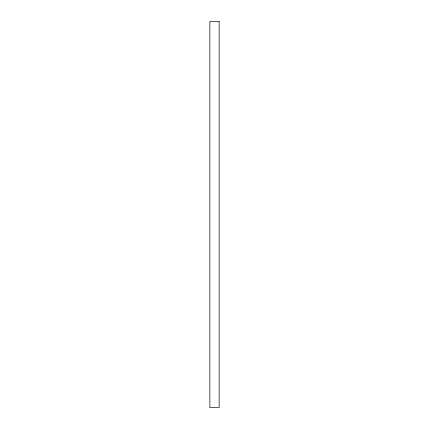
<?xml version="1.0" encoding="UTF-8"?>
<svg xmlns="http://www.w3.org/2000/svg" width="429" height="429" viewBox="0 0 429 429"><rect width="100%" height="100%" fill="white"/><g stroke="black" fill="none" stroke-linecap="round" stroke-linejoin="round"><path stroke-width="0.64" d="M219.133 21.45L209.867 21.45L209.867 407.55L219.133 407.55L219.133 21.45"/></g></svg>
